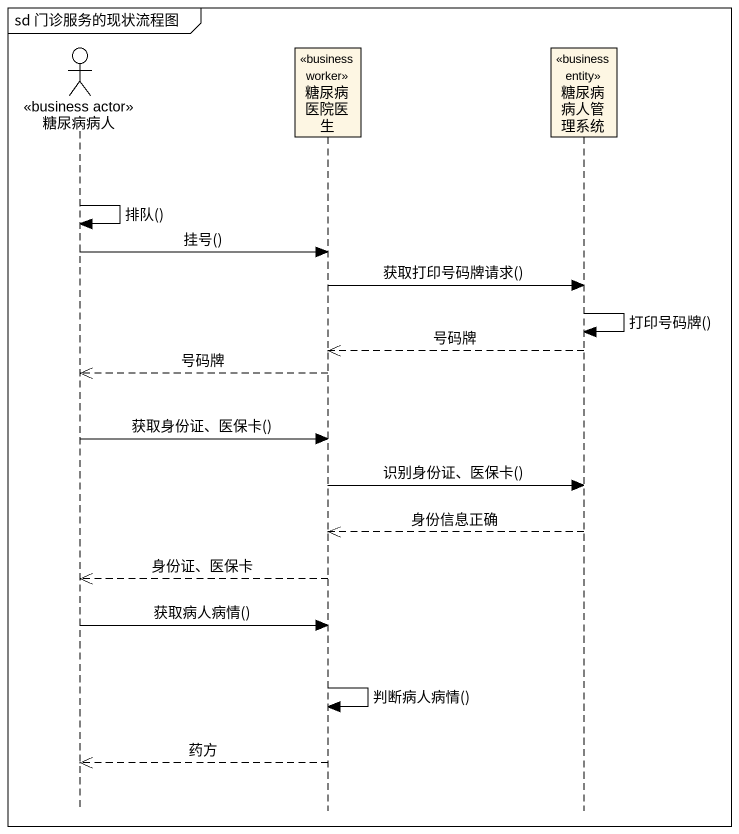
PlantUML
@startuml
mainframe sd 门诊服务的现状流程图
hide footbox
actor 糖尿病病人 <<business actor>>
participant 糖尿病医院医生 <<business worker>>
participant 糖尿病病人管理系统 <<business entity>>

糖尿病病人 -> 糖尿病病人 : 排队()
糖尿病病人 -> 糖尿病医院医生 : 挂号()
糖尿病医院医生 -> 糖尿病病人管理系统 : 获取打印号码牌请求()
糖尿病病人管理系统 -> 糖尿病病人管理系统 : 打印号码牌()
糖尿病病人管理系统 -->> 糖尿病医院医生 : 号码牌
糖尿病医院医生 -->> 糖尿病病人 : 号码牌
糖尿病病人 -> 糖尿病医院医生 : 获取身份证、医保卡()
糖尿病医院医生 -> 糖尿病病人管理系统 : 识别身份证、医保卡()
糖尿病病人管理系统 -->> 糖尿病医院医生 : 身份信息正确
糖尿病医院医生 -->> 糖尿病病人 : 身份证、医保卡
糖尿病病人 -> 糖尿病医院医生 : 获取病人病情()
糖尿病医院医生 -> 糖尿病医院医生 : 判断病人病情()
糖尿病医院医生 -->> 糖尿病病人 : 药方
@enduml
